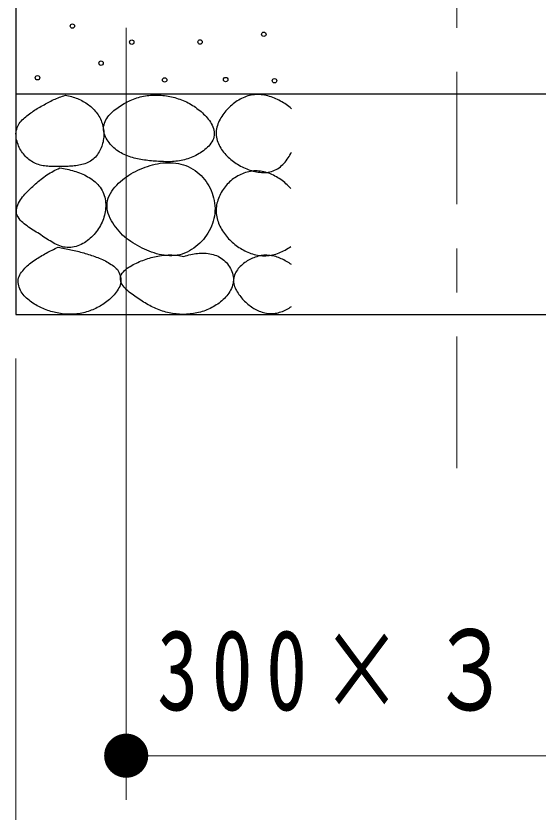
# Model space of a CAD drawing. Units: millimetres on the paper, scale 1:20. Extents: x -385 to 0, y 0 to 267.
# Drawn here: x -132.05 to -120.2, y 47.43 to 65.48 of the extents above; entities that cross this region are included whole.
import ezdxf

# ---------------------------------------------------------------- set-up
doc = ezdxf.new("R2010")
doc.units = ezdxf.units.MM
doc.linetypes.add('USER2', pattern=[6, 3, -1, 1, -1])
doc.layers.add('1_20', color=7, linetype='Continuous', lineweight=25)
doc.styles.add('ＭＳ ゴシック', font='')
doc.styles.get('ＭＳ ゴシック').set_extended_font_data('MS Gothic')

# ---------------------------------------------------------------- blocks, each defined once
blk = doc.blocks.new('filled_dot')
at = {"color": 0, "linetype": 'Continuous', "lineweight": -2, "const_width": 1.25}
blk.add_lwpolyline([(-0.625, 0, 1), (0.625, 0, 1)], format="xyb", close=True, dxfattribs=at)

msp = doc.modelspace()

# ---------------------------------------------------------------- linework, layer by layer
at = {"layer": '1_20', "linetype": 'USER2', "lineweight": 13}
msp.add_line((-122.045, 166.21), (-122.045, 55.226), dxfattribs=at)
at = {"layer": '1_20'}
for p, q in [((-132.045, 66.21), (-132.045, 58.71)), ((-132.045, 63.71), (-112.045, 63.71)), ((-132.045, 58.71), (-112.045, 58.71))]:
    msp.add_line(p, q, dxfattribs=at)
at = {"layer": '1_20', "lineweight": 13}
for p, q in [((-129.545, 65.21), (-129.545, 47.71)), ((-132.045, 57.71), (-132.045, 37.71)), ((-114.545, 48.71), (-129.545, 48.71))]:
    msp.add_line(p, q, dxfattribs=at)
at = {"layer": '1_20'}
for centre in [(-130.764, 65.248), (-126.424, 65.063), (-129.418, 64.884), (-127.87, 64.887), (-130.115, 64.408), (-131.556, 64.076), (-128.673, 64.028), (-127.289, 64.036), (-126.181, 64.009)]:
    msp.add_circle(centre, 0.05, dxfattribs=at)
for points, knots in [([(-130.923, 63.68), (-130.968, 63.666), (-131.013, 63.652), (-131.057, 63.635), (-131.101, 63.618), (-131.145, 63.6), (-131.188, 63.58), (-131.231, 63.561), (-131.273, 63.539), (-131.315, 63.517), (-131.357, 63.495), (-131.398, 63.472), (-131.439, 63.448), (-131.48, 63.425), (-131.521, 63.4), (-131.561, 63.376), (-131.601, 63.351), (-131.642, 63.326), (-131.681, 63.3), (-131.72, 63.273), (-131.76, 63.247), (-131.796, 63.217), (-131.833, 63.187), (-131.87, 63.157), (-131.902, 63.122), (-131.934, 63.088), (-131.965, 63.05), (-131.988, 63.01), (-132.01, 62.969), (-132.028, 62.923), (-132.037, 62.877), (-132.046, 62.832), (-132.046, 62.783), (-132.041, 62.736), (-132.037, 62.69), (-132.025, 62.643), (-132.01, 62.598), (-131.996, 62.553), (-131.976, 62.509), (-131.954, 62.468), (-131.931, 62.427), (-131.905, 62.387), (-131.876, 62.349), (-131.847, 62.312), (-131.815, 62.277), (-131.779, 62.246), (-131.744, 62.215), (-131.705, 62.187), (-131.664, 62.164), (-131.623, 62.141), (-131.578, 62.123), (-131.533, 62.109), (-131.489, 62.094), (-131.442, 62.085), (-131.395, 62.078), (-131.349, 62.07), (-131.301, 62.067), (-131.254, 62.064), (-131.207, 62.062), (-131.159, 62.062), (-131.112, 62.062), (-131.065, 62.062), (-131.017, 62.063), (-130.97, 62.064), (-130.923, 62.066), (-130.876, 62.067), (-130.828, 62.07), (-130.781, 62.072), (-130.734, 62.075), (-130.687, 62.082), (-130.64, 62.088), (-130.593, 62.095), (-130.548, 62.108), (-130.502, 62.12), (-130.456, 62.134), (-130.414, 62.155), (-130.372, 62.175), (-130.33, 62.201), (-130.294, 62.231), (-130.259, 62.261), (-130.226, 62.297), (-130.199, 62.335), (-130.171, 62.372), (-130.147, 62.414), (-130.127, 62.457), (-130.107, 62.5), (-130.091, 62.545), (-130.079, 62.59), (-130.067, 62.636), (-130.059, 62.683), (-130.054, 62.73), (-130.05, 62.777), (-130.05, 62.825), (-130.054, 62.872), (-130.059, 62.919), (-130.068, 62.966), (-130.08, 63.011), (-130.093, 63.056), (-130.11, 63.101), (-130.13, 63.144), (-130.151, 63.186), (-130.175, 63.227), (-130.203, 63.265), (-130.23, 63.304), (-130.261, 63.34), (-130.295, 63.373), (-130.328, 63.407), (-130.364, 63.438), (-130.402, 63.466), (-130.44, 63.494), (-130.481, 63.519), (-130.522, 63.542), (-130.563, 63.565), (-130.606, 63.585), (-130.65, 63.603), (-130.694, 63.621), (-130.739, 63.636), (-130.784, 63.649), (-130.83, 63.662), (-130.876, 63.671), (-130.923, 63.68)], [0, 0, 0, 0, 1, 1, 1, 2, 2, 2, 3, 3, 3, 4, 4, 4, 5, 5, 5, 6, 6, 6, 7, 7, 7, 8, 8, 8, 9, 9, 9, 10, 10, 10, 11, 11, 11, 12, 12, 12, 13, 13, 13, 14, 14, 14, 15, 15, 15, 16, 16, 16, 17, 17, 17, 18, 18, 18, 19, 19, 19, 20, 20, 20, 21, 21, 21, 22, 22, 22, 23, 23, 23, 24, 24, 24, 25, 25, 25, 26, 26, 26, 27, 27, 27, 28, 28, 28, 29, 29, 29, 30, 30, 30, 31, 31, 31, 32, 32, 32, 33, 33, 33, 34, 34, 34, 35, 35, 35, 36, 36, 36, 37, 37, 37, 38, 38, 38, 39, 39, 39, 40, 40, 40, 40]), ([(-128.951, 63.684), (-129.004, 63.68), (-129.057, 63.676), (-129.11, 63.667), (-129.162, 63.658), (-129.214, 63.646), (-129.265, 63.631), (-129.316, 63.616), (-129.366, 63.598), (-129.415, 63.577), (-129.464, 63.557), (-129.512, 63.534), (-129.558, 63.509), (-129.605, 63.484), (-129.651, 63.457), (-129.695, 63.428), (-129.739, 63.398), (-129.783, 63.367), (-129.823, 63.332), (-129.863, 63.298), (-129.902, 63.261), (-129.935, 63.22), (-129.968, 63.179), (-130.001, 63.134), (-130.022, 63.087), (-130.043, 63.039), (-130.058, 62.985), (-130.06, 62.933), (-130.061, 62.882), (-130.048, 62.827), (-130.031, 62.777), (-130.013, 62.728), (-129.985, 62.681), (-129.955, 62.638), (-129.925, 62.594), (-129.89, 62.553), (-129.852, 62.516), (-129.815, 62.479), (-129.773, 62.445), (-129.73, 62.415), (-129.686, 62.385), (-129.639, 62.359), (-129.591, 62.336), (-129.544, 62.313), (-129.494, 62.294), (-129.443, 62.278), (-129.393, 62.262), (-129.341, 62.249), (-129.289, 62.238), (-129.237, 62.227), (-129.185, 62.218), (-129.132, 62.211), (-129.08, 62.203), (-129.027, 62.198), (-128.974, 62.193), (-128.921, 62.188), (-128.868, 62.184), (-128.815, 62.181), (-128.762, 62.178), (-128.709, 62.175), (-128.656, 62.174), (-128.603, 62.173), (-128.55, 62.173), (-128.497, 62.176), (-128.444, 62.179), (-128.391, 62.184), (-128.339, 62.193), (-128.286, 62.202), (-128.234, 62.213), (-128.183, 62.228), (-128.133, 62.244), (-128.083, 62.262), (-128.034, 62.284), (-127.986, 62.305), (-127.938, 62.329), (-127.893, 62.357), (-127.847, 62.384), (-127.803, 62.414), (-127.762, 62.447), (-127.721, 62.481), (-127.681, 62.517), (-127.648, 62.559), (-127.616, 62.6), (-127.584, 62.646), (-127.567, 62.695), (-127.55, 62.743), (-127.543, 62.8), (-127.548, 62.851), (-127.553, 62.902), (-127.574, 62.955), (-127.597, 63.002), (-127.619, 63.049), (-127.651, 63.094), (-127.683, 63.136), (-127.715, 63.178), (-127.752, 63.217), (-127.789, 63.254), (-127.827, 63.291), (-127.867, 63.327), (-127.909, 63.359), (-127.95, 63.392), (-127.994, 63.423), (-128.039, 63.451), (-128.084, 63.479), (-128.13, 63.505), (-128.178, 63.528), (-128.226, 63.551), (-128.275, 63.572), (-128.325, 63.59), (-128.375, 63.607), (-128.426, 63.623), (-128.477, 63.635), (-128.529, 63.648), (-128.581, 63.658), (-128.634, 63.666), (-128.686, 63.674), (-128.739, 63.679), (-128.792, 63.682), (-128.845, 63.685), (-128.898, 63.685), (-128.951, 63.684)], [0, 0, 0, 0, 1, 1, 1, 2, 2, 2, 3, 3, 3, 4, 4, 4, 5, 5, 5, 6, 6, 6, 7, 7, 7, 8, 8, 8, 9, 9, 9, 10, 10, 10, 11, 11, 11, 12, 12, 12, 13, 13, 13, 14, 14, 14, 15, 15, 15, 16, 16, 16, 17, 17, 17, 18, 18, 18, 19, 19, 19, 20, 20, 20, 21, 21, 21, 22, 22, 22, 23, 23, 23, 24, 24, 24, 25, 25, 25, 26, 26, 26, 27, 27, 27, 28, 28, 28, 29, 29, 29, 30, 30, 30, 31, 31, 31, 32, 32, 32, 33, 33, 33, 34, 34, 34, 35, 35, 35, 36, 36, 36, 37, 37, 37, 38, 38, 38, 39, 39, 39, 40, 40, 40, 40]), ([(-125.795, 63.375), (-125.835, 63.407), (-125.874, 63.439), (-125.916, 63.468), (-125.958, 63.497), (-126.002, 63.524), (-126.047, 63.548), (-126.092, 63.573), (-126.138, 63.595), (-126.185, 63.614), (-126.232, 63.634), (-126.281, 63.651), (-126.33, 63.663), (-126.38, 63.676), (-126.43, 63.686), (-126.481, 63.691), (-126.531, 63.696), (-126.583, 63.697), (-126.634, 63.693), (-126.685, 63.688), (-126.735, 63.678), (-126.784, 63.664), (-126.833, 63.65), (-126.881, 63.63), (-126.927, 63.608), (-126.972, 63.585), (-127.016, 63.558), (-127.058, 63.529), (-127.1, 63.5), (-127.14, 63.467), (-127.177, 63.433), (-127.215, 63.399), (-127.251, 63.362), (-127.284, 63.323), (-127.317, 63.284), (-127.349, 63.244), (-127.376, 63.201), (-127.404, 63.158), (-127.429, 63.113), (-127.449, 63.066), (-127.469, 63.019), (-127.486, 62.97), (-127.496, 62.92), (-127.505, 62.871), (-127.508, 62.818), (-127.504, 62.768), (-127.499, 62.718), (-127.487, 62.667), (-127.469, 62.619), (-127.452, 62.571), (-127.428, 62.525), (-127.402, 62.482), (-127.375, 62.438), (-127.343, 62.397), (-127.31, 62.359), (-127.277, 62.32), (-127.24, 62.284), (-127.202, 62.251), (-127.164, 62.217), (-127.123, 62.185), (-127.081, 62.156), (-127.039, 62.127), (-126.995, 62.1), (-126.951, 62.076), (-126.906, 62.051), (-126.859, 62.029), (-126.812, 62.01), (-126.765, 61.991), (-126.716, 61.974), (-126.667, 61.961), (-126.618, 61.948), (-126.567, 61.938), (-126.516, 61.933), (-126.466, 61.928), (-126.414, 61.927), (-126.363, 61.932), (-126.313, 61.937), (-126.261, 61.948), (-126.214, 61.965), (-126.167, 61.982), (-126.12, 62.007), (-126.079, 62.036), (-126.037, 62.065), (-125.999, 62.101), (-125.965, 62.138), (-125.93, 62.175), (-125.899, 62.217), (-125.871, 62.259), (-125.842, 62.301), (-125.819, 62.347), (-125.795, 62.392)], [0, 0, 0, 0, 1, 1, 1, 2, 2, 2, 3, 3, 3, 4, 4, 4, 5, 5, 5, 6, 6, 6, 7, 7, 7, 8, 8, 8, 9, 9, 9, 10, 10, 10, 11, 11, 11, 12, 12, 12, 13, 13, 13, 14, 14, 14, 15, 15, 15, 16, 16, 16, 17, 17, 17, 18, 18, 18, 19, 19, 19, 20, 20, 20, 21, 21, 21, 22, 22, 22, 23, 23, 23, 24, 24, 24, 25, 25, 25, 26, 26, 26, 27, 27, 27, 28, 28, 28, 29, 29, 29, 30, 30, 30, 30]), ([(-129.587, 60.468), (-129.523, 60.422), (-129.459, 60.375), (-129.392, 60.334), (-129.325, 60.292), (-129.257, 60.252), (-129.186, 60.217), (-129.116, 60.183), (-129.043, 60.15), (-128.969, 60.124), (-128.895, 60.098), (-128.819, 60.075), (-128.742, 60.062), (-128.665, 60.048), (-128.585, 60.039), (-128.507, 60.042), (-128.429, 60.045), (-128.348, 60.057), (-128.274, 60.08), (-128.2, 60.103), (-128.127, 60.139), (-128.06, 60.18), (-127.994, 60.221), (-127.932, 60.272), (-127.876, 60.326), (-127.819, 60.381), (-127.768, 60.443), (-127.724, 60.507), (-127.68, 60.572), (-127.641, 60.642), (-127.611, 60.714), (-127.581, 60.787), (-127.557, 60.864), (-127.544, 60.941), (-127.531, 61.017), (-127.527, 61.098), (-127.533, 61.176), (-127.538, 61.254), (-127.555, 61.333), (-127.578, 61.408), (-127.601, 61.482), (-127.633, 61.556), (-127.671, 61.624), (-127.71, 61.692), (-127.756, 61.758), (-127.807, 61.817), (-127.859, 61.875), (-127.919, 61.93), (-127.982, 61.975), (-128.046, 62.02), (-128.118, 62.057), (-128.191, 62.085), (-128.264, 62.113), (-128.342, 62.131), (-128.42, 62.142), (-128.497, 62.152), (-128.577, 62.153), (-128.656, 62.149), (-128.734, 62.145), (-128.813, 62.132), (-128.889, 62.116), (-128.966, 62.099), (-129.042, 62.076), (-129.116, 62.049), (-129.19, 62.022), (-129.262, 61.991), (-129.332, 61.955), (-129.402, 61.919), (-129.471, 61.879), (-129.536, 61.834), (-129.6, 61.789), (-129.663, 61.741), (-129.719, 61.686), (-129.775, 61.631), (-129.83, 61.572), (-129.871, 61.506), (-129.912, 61.44), (-129.95, 61.365), (-129.966, 61.291), (-129.982, 61.216), (-129.98, 61.132), (-129.966, 61.056), (-129.951, 60.981), (-129.915, 60.906), (-129.879, 60.837), (-129.842, 60.768), (-129.794, 60.704), (-129.745, 60.642), (-129.697, 60.581), (-129.642, 60.524), (-129.587, 60.468)], [0, 0, 0, 0, 1, 1, 1, 2, 2, 2, 3, 3, 3, 4, 4, 4, 5, 5, 5, 6, 6, 6, 7, 7, 7, 8, 8, 8, 9, 9, 9, 10, 10, 10, 11, 11, 11, 12, 12, 12, 13, 13, 13, 14, 14, 14, 15, 15, 15, 16, 16, 16, 17, 17, 17, 18, 18, 18, 19, 19, 19, 20, 20, 20, 21, 21, 21, 22, 22, 22, 23, 23, 23, 24, 24, 24, 25, 25, 25, 26, 26, 26, 27, 27, 27, 28, 28, 28, 29, 29, 29, 30, 30, 30, 30]), ([(-131.049, 62.032), (-131.1, 62.009), (-131.15, 61.986), (-131.199, 61.96), (-131.247, 61.934), (-131.295, 61.905), (-131.341, 61.874), (-131.387, 61.843), (-131.432, 61.81), (-131.475, 61.776), (-131.519, 61.742), (-131.561, 61.707), (-131.603, 61.67), (-131.645, 61.634), (-131.686, 61.597), (-131.725, 61.558), (-131.765, 61.519), (-131.804, 61.48), (-131.84, 61.438), (-131.876, 61.396), (-131.912, 61.353), (-131.941, 61.306), (-131.971, 61.26), (-132.002, 61.211), (-132.017, 61.159), (-132.032, 61.107), (-132.041, 61.047), (-132.03, 60.995), (-132.019, 60.944), (-131.983, 60.895), (-131.949, 60.852), (-131.915, 60.81), (-131.869, 60.776), (-131.825, 60.742), (-131.782, 60.708), (-131.735, 60.678), (-131.689, 60.648), (-131.642, 60.617), (-131.595, 60.588), (-131.548, 60.558), (-131.502, 60.528), (-131.456, 60.497), (-131.41, 60.467), (-131.363, 60.437), (-131.318, 60.405), (-131.27, 60.377), (-131.223, 60.348), (-131.175, 60.319), (-131.125, 60.296), (-131.075, 60.273), (-131.023, 60.251), (-130.969, 60.24), (-130.916, 60.229), (-130.859, 60.224), (-130.804, 60.228), (-130.75, 60.232), (-130.694, 60.247), (-130.643, 60.265), (-130.591, 60.284), (-130.541, 60.31), (-130.494, 60.338), (-130.447, 60.367), (-130.402, 60.401), (-130.361, 60.437), (-130.319, 60.473), (-130.28, 60.513), (-130.245, 60.556), (-130.209, 60.598), (-130.177, 60.644), (-130.149, 60.691), (-130.121, 60.739), (-130.096, 60.789), (-130.076, 60.841), (-130.056, 60.892), (-130.04, 60.946), (-130.029, 61), (-130.018, 61.054), (-130.011, 61.109), (-130.01, 61.164), (-130.009, 61.219), (-130.012, 61.276), (-130.022, 61.33), (-130.033, 61.384), (-130.049, 61.438), (-130.072, 61.488), (-130.096, 61.537), (-130.127, 61.585), (-130.162, 61.627), (-130.196, 61.67), (-130.238, 61.708), (-130.281, 61.742), (-130.324, 61.777), (-130.371, 61.807), (-130.419, 61.834), (-130.467, 61.862), (-130.518, 61.885), (-130.568, 61.907), (-130.619, 61.928), (-130.672, 61.946), (-130.725, 61.963), (-130.778, 61.979), (-130.832, 61.993), (-130.886, 62.004), (-130.94, 62.016), (-130.994, 62.024), (-131.049, 62.032)], [0, 0, 0, 0, 1, 1, 1, 2, 2, 2, 3, 3, 3, 4, 4, 4, 5, 5, 5, 6, 6, 6, 7, 7, 7, 8, 8, 8, 9, 9, 9, 10, 10, 10, 11, 11, 11, 12, 12, 12, 13, 13, 13, 14, 14, 14, 15, 15, 15, 16, 16, 16, 17, 17, 17, 18, 18, 18, 19, 19, 19, 20, 20, 20, 21, 21, 21, 22, 22, 22, 23, 23, 23, 24, 24, 24, 25, 25, 25, 26, 26, 26, 27, 27, 27, 28, 28, 28, 29, 29, 29, 30, 30, 30, 31, 31, 31, 32, 32, 32, 33, 33, 33, 34, 34, 34, 35, 35, 35, 35]), ([(-125.811, 61.568), (-125.847, 61.605), (-125.882, 61.641), (-125.921, 61.675), (-125.959, 61.708), (-126, 61.74), (-126.041, 61.769), (-126.083, 61.798), (-126.127, 61.825), (-126.172, 61.849), (-126.217, 61.873), (-126.264, 61.895), (-126.311, 61.912), (-126.359, 61.929), (-126.409, 61.943), (-126.459, 61.952), (-126.509, 61.961), (-126.561, 61.966), (-126.611, 61.965), (-126.662, 61.964), (-126.714, 61.957), (-126.763, 61.947), (-126.813, 61.936), (-126.862, 61.92), (-126.909, 61.901), (-126.956, 61.882), (-127.002, 61.859), (-127.046, 61.832), (-127.089, 61.806), (-127.131, 61.775), (-127.17, 61.743), (-127.208, 61.71), (-127.245, 61.673), (-127.278, 61.635), (-127.312, 61.596), (-127.342, 61.555), (-127.369, 61.512), (-127.396, 61.469), (-127.42, 61.423), (-127.44, 61.376), (-127.46, 61.329), (-127.476, 61.28), (-127.487, 61.231), (-127.498, 61.181), (-127.505, 61.13), (-127.506, 61.079), (-127.507, 61.028), (-127.502, 60.977), (-127.492, 60.927), (-127.483, 60.877), (-127.468, 60.827), (-127.449, 60.78), (-127.431, 60.733), (-127.408, 60.687), (-127.382, 60.643), (-127.357, 60.599), (-127.327, 60.556), (-127.296, 60.516), (-127.265, 60.476), (-127.231, 60.438), (-127.195, 60.401), (-127.159, 60.365), (-127.12, 60.331), (-127.081, 60.3), (-127.041, 60.268), (-126.999, 60.238), (-126.956, 60.211), (-126.912, 60.184), (-126.867, 60.16), (-126.821, 60.138), (-126.775, 60.117), (-126.727, 60.098), (-126.678, 60.084), (-126.629, 60.069), (-126.579, 60.057), (-126.529, 60.05), (-126.478, 60.043), (-126.427, 60.04), (-126.376, 60.042), (-126.325, 60.044), (-126.274, 60.05), (-126.224, 60.061), (-126.175, 60.072), (-126.126, 60.087), (-126.078, 60.106), (-126.031, 60.124), (-125.984, 60.146), (-125.94, 60.171), (-125.895, 60.196), (-125.853, 60.225), (-125.811, 60.254)], [0, 0, 0, 0, 1, 1, 1, 2, 2, 2, 3, 3, 3, 4, 4, 4, 5, 5, 5, 6, 6, 6, 7, 7, 7, 8, 8, 8, 9, 9, 9, 10, 10, 10, 11, 11, 11, 12, 12, 12, 13, 13, 13, 14, 14, 14, 15, 15, 15, 16, 16, 16, 17, 17, 17, 18, 18, 18, 19, 19, 19, 20, 20, 20, 21, 21, 21, 22, 22, 22, 23, 23, 23, 24, 24, 24, 25, 25, 25, 26, 26, 26, 27, 27, 27, 28, 28, 28, 29, 29, 29, 30, 30, 30, 30]), ([(-131.09, 60.235), (-131.18, 60.193), (-131.27, 60.15), (-131.357, 60.102), (-131.444, 60.054), (-131.532, 60.005), (-131.613, 59.948), (-131.694, 59.891), (-131.78, 59.834), (-131.844, 59.76), (-131.908, 59.686), (-131.981, 59.596), (-131.995, 59.507), (-132.008, 59.418), (-131.972, 59.307), (-131.926, 59.224), (-131.88, 59.141), (-131.797, 59.072), (-131.719, 59.011), (-131.642, 58.95), (-131.552, 58.901), (-131.462, 58.86), (-131.373, 58.818), (-131.277, 58.785), (-131.181, 58.761), (-131.085, 58.737), (-130.985, 58.721), (-130.886, 58.716), (-130.788, 58.712), (-130.686, 58.717), (-130.589, 58.734), (-130.492, 58.751), (-130.395, 58.781), (-130.303, 58.819), (-130.212, 58.857), (-130.123, 58.905), (-130.042, 58.961), (-129.961, 59.018), (-129.88, 59.083), (-129.819, 59.159), (-129.757, 59.234), (-129.687, 59.326), (-129.672, 59.416), (-129.656, 59.505), (-129.678, 59.619), (-129.725, 59.698), (-129.772, 59.777), (-129.87, 59.835), (-129.953, 59.888), (-130.037, 59.94), (-130.132, 59.977), (-130.224, 60.013), (-130.316, 60.049), (-130.412, 60.078), (-130.508, 60.106), (-130.603, 60.133), (-130.7, 60.156), (-130.797, 60.178), (-130.894, 60.199), (-130.992, 60.217), (-131.09, 60.235)], [0, 0, 0, 0, 1, 1, 1, 2, 2, 2, 3, 3, 3, 4, 4, 4, 5, 5, 5, 6, 6, 6, 7, 7, 7, 8, 8, 8, 9, 9, 9, 10, 10, 10, 11, 11, 11, 12, 12, 12, 13, 13, 13, 14, 14, 14, 15, 15, 15, 16, 16, 16, 17, 17, 17, 18, 18, 18, 19, 19, 19, 20, 20, 20, 20]), ([(-128.235, 60.028), (-128.287, 60.037), (-128.339, 60.046), (-128.392, 60.052), (-128.444, 60.057), (-128.497, 60.06), (-128.55, 60.06), (-128.603, 60.06), (-128.656, 60.057), (-128.708, 60.052), (-128.76, 60.046), (-128.813, 60.038), (-128.864, 60.027), (-128.916, 60.016), (-128.967, 60.003), (-129.018, 59.988), (-129.069, 59.973), (-129.119, 59.956), (-129.168, 59.937), (-129.217, 59.919), (-129.267, 59.899), (-129.314, 59.876), (-129.362, 59.853), (-129.409, 59.829), (-129.454, 59.801), (-129.498, 59.773), (-129.544, 59.743), (-129.58, 59.706), (-129.616, 59.669), (-129.658, 59.625), (-129.671, 59.578), (-129.684, 59.531), (-129.675, 59.471), (-129.657, 59.425), (-129.639, 59.378), (-129.598, 59.337), (-129.562, 59.298), (-129.527, 59.26), (-129.485, 59.226), (-129.444, 59.193), (-129.403, 59.16), (-129.359, 59.13), (-129.316, 59.1), (-129.272, 59.07), (-129.228, 59.041), (-129.183, 59.013), (-129.138, 58.985), (-129.093, 58.958), (-129.047, 58.932), (-129.001, 58.907), (-128.954, 58.882), (-128.906, 58.86), (-128.858, 58.838), (-128.809, 58.817), (-128.759, 58.8), (-128.71, 58.782), (-128.659, 58.767), (-128.608, 58.755), (-128.556, 58.743), (-128.504, 58.733), (-128.452, 58.726), (-128.4, 58.72), (-128.347, 58.716), (-128.294, 58.714), (-128.241, 58.713), (-128.188, 58.714), (-128.136, 58.718), (-128.083, 58.723), (-128.03, 58.729), (-127.979, 58.739), (-127.927, 58.749), (-127.875, 58.761), (-127.825, 58.776), (-127.774, 58.792), (-127.724, 58.81), (-127.676, 58.832), (-127.628, 58.853), (-127.581, 58.877), (-127.536, 58.905), (-127.491, 58.932), (-127.447, 58.962), (-127.406, 58.995), (-127.365, 59.028), (-127.325, 59.064), (-127.29, 59.103), (-127.255, 59.142), (-127.221, 59.184), (-127.195, 59.229), (-127.168, 59.275), (-127.144, 59.324), (-127.131, 59.374), (-127.117, 59.424), (-127.111, 59.479), (-127.114, 59.531), (-127.118, 59.582), (-127.131, 59.636), (-127.15, 59.685), (-127.168, 59.734), (-127.194, 59.781), (-127.224, 59.824), (-127.254, 59.867), (-127.29, 59.908), (-127.33, 59.942), (-127.369, 59.976), (-127.415, 60.006), (-127.461, 60.029), (-127.508, 60.052), (-127.56, 60.068), (-127.611, 60.08), (-127.662, 60.092), (-127.715, 60.098), (-127.768, 60.1), (-127.82, 60.103), (-127.874, 60.1), (-127.926, 60.095), (-127.978, 60.09), (-128.031, 60.082), (-128.082, 60.07), (-128.134, 60.059), (-128.184, 60.044), (-128.235, 60.028)], [0, 0, 0, 0, 1, 1, 1, 2, 2, 2, 3, 3, 3, 4, 4, 4, 5, 5, 5, 6, 6, 6, 7, 7, 7, 8, 8, 8, 9, 9, 9, 10, 10, 10, 11, 11, 11, 12, 12, 12, 13, 13, 13, 14, 14, 14, 15, 15, 15, 16, 16, 16, 17, 17, 17, 18, 18, 18, 19, 19, 19, 20, 20, 20, 21, 21, 21, 22, 22, 22, 23, 23, 23, 24, 24, 24, 25, 25, 25, 26, 26, 26, 27, 27, 27, 28, 28, 28, 29, 29, 29, 30, 30, 30, 31, 31, 31, 32, 32, 32, 33, 33, 33, 34, 34, 34, 35, 35, 35, 36, 36, 36, 37, 37, 37, 38, 38, 38, 39, 39, 39, 40, 40, 40, 40]), ([(-125.795, 59.842), (-125.832, 59.867), (-125.87, 59.892), (-125.908, 59.914), (-125.947, 59.936), (-125.987, 59.957), (-126.028, 59.975), (-126.069, 59.993), (-126.111, 60.009), (-126.154, 60.022), (-126.197, 60.034), (-126.241, 60.043), (-126.286, 60.048), (-126.33, 60.053), (-126.376, 60.055), (-126.42, 60.052), (-126.464, 60.049), (-126.509, 60.041), (-126.552, 60.03), (-126.596, 60.019), (-126.638, 60.003), (-126.679, 59.986), (-126.72, 59.968), (-126.761, 59.947), (-126.799, 59.924), (-126.837, 59.901), (-126.874, 59.874), (-126.908, 59.845), (-126.942, 59.816), (-126.974, 59.785), (-127.002, 59.75), (-127.03, 59.715), (-127.056, 59.677), (-127.074, 59.637), (-127.092, 59.596), (-127.106, 59.551), (-127.109, 59.507), (-127.113, 59.464), (-127.106, 59.417), (-127.095, 59.374), (-127.084, 59.332), (-127.064, 59.29), (-127.043, 59.251), (-127.022, 59.211), (-126.996, 59.174), (-126.969, 59.139), (-126.942, 59.103), (-126.912, 59.069), (-126.881, 59.036), (-126.851, 59.004), (-126.818, 58.973), (-126.783, 58.945), (-126.749, 58.916), (-126.713, 58.889), (-126.675, 58.865), (-126.637, 58.841), (-126.598, 58.819), (-126.557, 58.8), (-126.517, 58.782), (-126.474, 58.766), (-126.431, 58.755), (-126.388, 58.743), (-126.343, 58.735), (-126.299, 58.732), (-126.254, 58.729), (-126.209, 58.731), (-126.164, 58.738), (-126.12, 58.744), (-126.076, 58.756), (-126.034, 58.77), (-125.992, 58.784), (-125.95, 58.802), (-125.911, 58.822), (-125.871, 58.843), (-125.833, 58.867), (-125.795, 58.891)], [0, 0, 0, 0, 1, 1, 1, 2, 2, 2, 3, 3, 3, 4, 4, 4, 5, 5, 5, 6, 6, 6, 7, 7, 7, 8, 8, 8, 9, 9, 9, 10, 10, 10, 11, 11, 11, 12, 12, 12, 13, 13, 13, 14, 14, 14, 15, 15, 15, 16, 16, 16, 17, 17, 17, 18, 18, 18, 19, 19, 19, 20, 20, 20, 21, 21, 21, 22, 22, 22, 23, 23, 23, 24, 24, 24, 25, 25, 25, 25])]:
    msp.add_open_spline(points, degree=3, knots=knots, dxfattribs=at)

# ---------------------------------------------------------------- block references
at = {"layer": '1_20', "lineweight": 13, "xscale": 0.4, "yscale": 0.4}
msp.add_blockref('filled_dot', (-129.545, 48.71), dxfattribs=at)

# ---------------------------------------------------------------- texts
at = {"layer": '1_20', "insert": (-122.045, 49.71), "char_height": 1.833, "attachment_point": 8, "style": 'ＭＳ ゴシック'}
msp.add_mtext('\\T1.32;\\W0.75;300×３００', dxfattribs=at)

doc.saveas('drawing.dxf')
